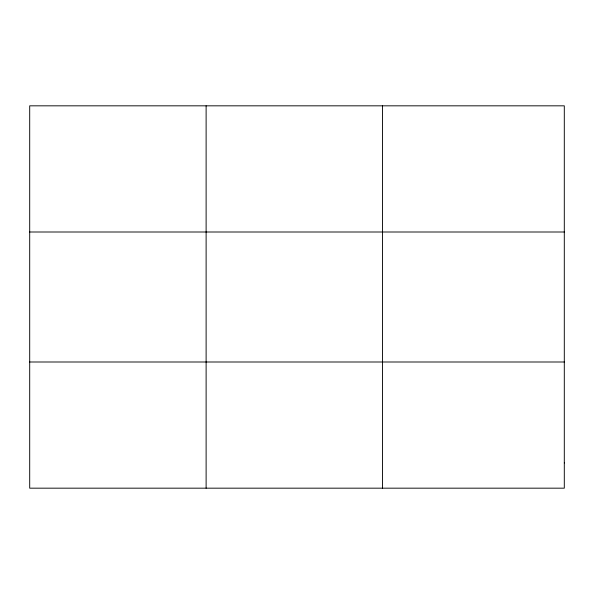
<?xml version="1.0" encoding="UTF-8"?>
<svg xmlns="http://www.w3.org/2000/svg" width="594" height="594" viewBox="0 0 594 594"><rect width="100%" height="100%" fill="white"/><g stroke="black" fill="none" stroke-linecap="round" stroke-linejoin="round"><path stroke-width="0.89" d="M206.118 105.829L206.118 488.171M382.536 105.829L382.536 488.171M29.7 232.002L564.3 232.002M29.7 361.998L564.3 361.998M564.3 462.934L564.3 488.171L29.7 488.171L29.7 105.829L564.3 105.829L564.3 462.934"/></g></svg>
